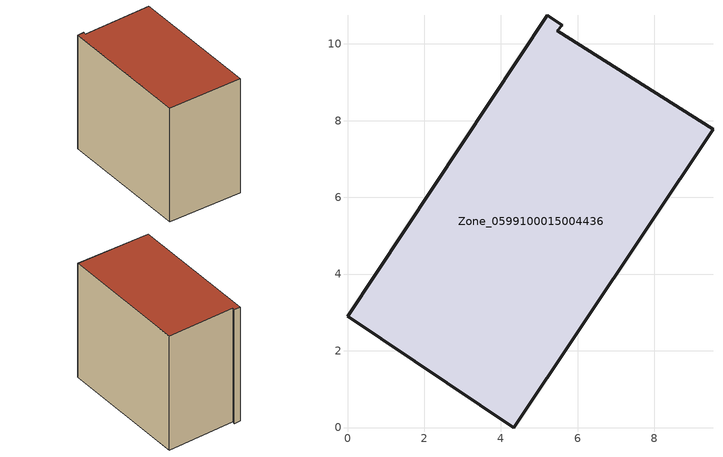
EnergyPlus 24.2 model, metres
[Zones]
Zone_0599100015004436
 floor ground (C_G): 0,2.9 5.21,10.74 5.6,10.48 5.47,10.34 9.53,7.77 4.34,0 z0.65
 wall outside (C_F): 0,2.9 4.34,0 9.53,7.77 5.47,10.34 5.6,10.48 5.21,10.74 0,2.9 z0.65:9.03
 roof outside (C_R): 5.21,10.74 0,2.9 4.34,0 9.53,7.77 5.47,10.34 5.6,10.48 z9.03
[BUILDING]
Pand.0599100015004436: North Axis=0; Terrain=City; Loads Convergence Tolerance Value=0.04; Temperature Convergence Tolerance Value=0.4; Solar Distribution=FullExterior; Maximum Number of Warmup Days=25; Minimum Number of Warmup Days=1
[Site:Location]
Rotterdam.The.Hague.AP_ZH_NLD Design_Conditions: Latitude=51.96; Longitude=4.45; Time Zone=1; Elevation=-4.5
[SITE:GROUNDTEMPERATURE:BUILDINGSURFACE]
18, 18, 18, 18, 18, 18, 18, 18, 18, 18, 18, 18
[MATERIAL] Thermal Absorptance=0.9; Solar Absorptance=0.7; Visible Absorptance=0.7
Name | Roughness | Thickness | Conductivity | Density | Specific Heat
G.TC.1975-1991 | MediumSmooth | 0.15 | 0.288461 | 540 | 1210
F.TC.1975-1991 | Rough | 0.3 | 0.230769 | 1920 | 840
R.TC.1975-1991 | MediumRough | 0.2 | 0.153846 | 1500 | 1000
[CONSTRUCTION]
C_G: G.TC.1975-1991
C_F: F.TC.1975-1991
C_R: R.TC.1975-1991
[ZONE]
Zone_0599100015004436: Type=1; Multiplier=1; Ceiling Height=Autocalculate; Volume=Autocalculate; Floor Area=autocalculate; Part of Total Floor Area=Yes
[ZONEINFILTRATION:DESIGNFLOWRATE]
Infil_Zone_0599100015004436: Zone or ZoneList or Space or SpaceList=Zone_0599100015004436; Schedule=AlwaysOn; Design Flow Rate Calculation Method=Flow/Area; Flow Rate per Floor Area=0.003; Constant Term Coefficient=1; Temperature Term Coefficient=0; Velocity Term Coefficient=0; Velocity Squared Term Coefficient=0
[HVACTEMPLATE:ZONE:IDEALLOADSAIRSYSTEM]
Zone_0599100015004436: Maximum Heating Supply Air Temperature=50; Minimum Cooling Supply Air Temperature=13; Maximum Heating Supply Air Humidity Ratio=0.0156; Minimum Cooling Supply Air Humidity Ratio=0.0077; Heating Limit=NoLimit; Cooling Limit=NoLimit; Dehumidification Control Type=ConstantSensibleHeatRatio; Cooling Sensible Heat Ratio=0.7; Dehumidification Setpoint=60; Humidification Control Type=None; Humidification Setpoint=30; Outdoor Air Method=None; Outdoor Air Flow Rate per Person=0.00944; Outdoor Air Flow Rate per Zone Floor Area=0; Outdoor Air Flow Rate per Zone=0; Demand Controlled Ventilation Type=None; Outdoor Air Economizer Type=NoEconomizer; Heat Recovery Type=None; Sensible Heat Recovery Effectiveness=0.7; Latent Heat Recovery Effectiveness=0.65
[ZONECONTROL:THERMOSTAT]
ThermostatControl_Zone_0599100015004436: Zone or ZoneList=Zone_0599100015004436; Control Type Schedule=DualSetpointControlType; Control 1=Thermostat_Zone_0599100015004436; Temperature Difference Between Cutout And Setpoint=0
[THERMOSTATSETPOINT:DUALSETPOINT]
Thermostat_Zone_0599100015004436: Heating Setpoint Temperature Schedule=HeatingSetpoint_Zone_0599100015004436; Cooling Setpoint Temperature Schedule=CoolingSetpoint_Zone_0599100015004436
[SCHEDULE:COMPACT]
HeatingSetpoint_Zone_0599100015004436: Through: 12/31, For: AllDays, Until: 24:00, 21
CoolingSetpoint_Zone_0599100015004436: Through: 12/31, For: AllDays, Until: 24:00, 24
DualSetpointControlType: Through: 12/31, For: AllDays, Until: 24:00, 4
AlwaysOn: Through: 12/31, For: AllDays, Until: 24:00, 1
